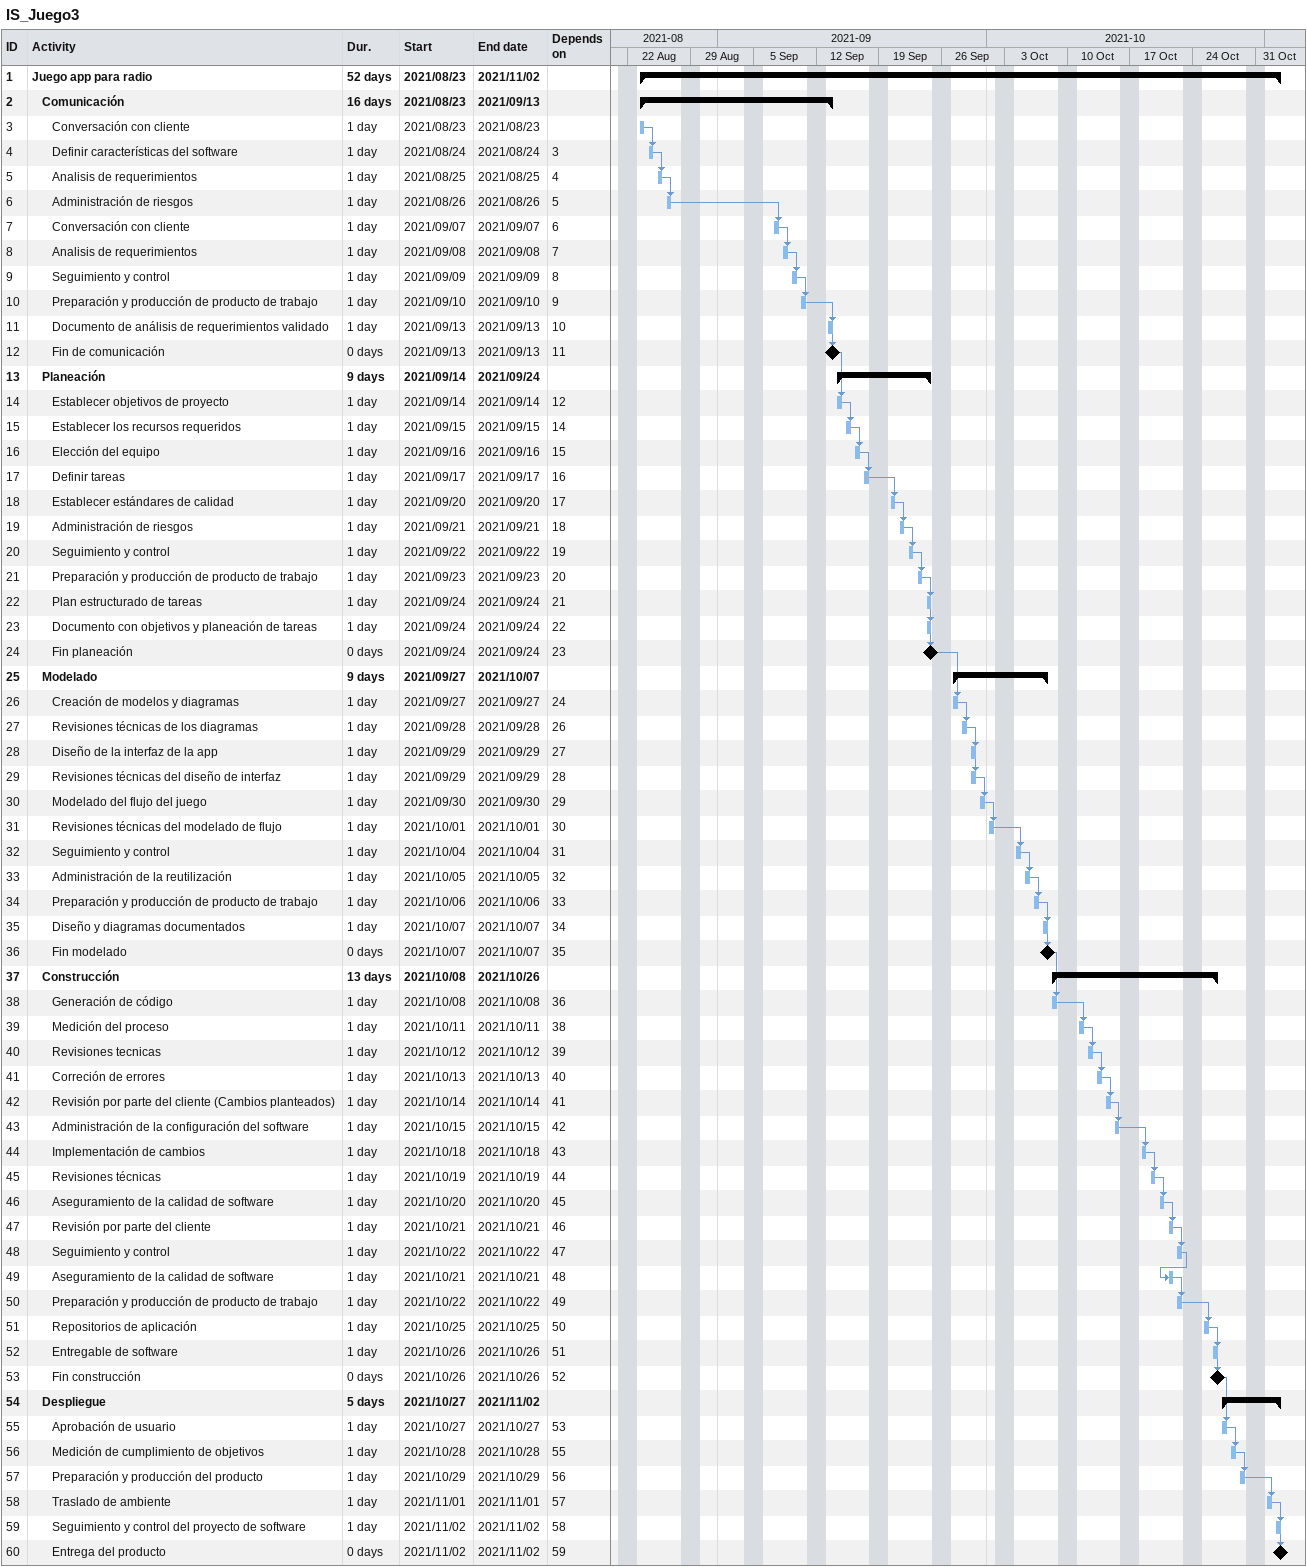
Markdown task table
IS_Juego3

| ID | Level | Task | Duration | Start | Finish | Predecessors |
|---|---|---|---|---|---|---|
| 1 | 1 | **Juego app para radio** | 52d | 2021-08-23 | 2021-11-02 |  |
| 2 | 2 | **Comunicación** | 16d | 2021-08-23 | 2021-09-13 |  |
| 3 | 3 | Conversación con cliente | 1d | 2021-08-23 | 2021-08-23 |  |
| 4 | 3 | Definir características del software | 1d | 2021-08-24 | 2021-08-24 | 3 |
| 5 | 3 | Analisis de requerimientos | 1d | 2021-08-25 | 2021-08-25 | 4 |
| 6 | 3 | Administración de riesgos | 1d | 2021-08-26 | 2021-08-26 | 5 |
| 7 | 3 | Conversación con cliente | 1d | 2021-09-07 | 2021-09-07 | 6 |
| 8 | 3 | Analisis de requerimientos | 1d | 2021-09-08 | 2021-09-08 | 7 |
| 9 | 3 | Seguimiento y control | 1d | 2021-09-09 | 2021-09-09 | 8 |
| 10 | 3 | Preparación y producción de producto de trabajo | 1d | 2021-09-10 | 2021-09-10 | 9 |
| 11 | 3 | Documento de análisis de requerimientos validado | 1d | 2021-09-13 | 2021-09-13 | 10 |
| 12 | 3 | Fin de comunicación | 0d | 2021-09-13 | 2021-09-13 | 11 |
| 13 | 2 | **Planeación** | 9d | 2021-09-14 | 2021-09-24 |  |
| 14 | 3 | Establecer objetivos de proyecto | 1d | 2021-09-14 | 2021-09-14 | 12 |
| 15 | 3 | Establecer los recursos requeridos | 1d | 2021-09-15 | 2021-09-15 | 14 |
| 16 | 3 | Elección del equipo | 1d | 2021-09-16 | 2021-09-16 | 15 |
| 17 | 3 | Definir tareas | 1d | 2021-09-17 | 2021-09-17 | 16 |
| 18 | 3 | Establecer estándares de calidad | 1d | 2021-09-20 | 2021-09-20 | 17 |
| 19 | 3 | Administración de riesgos | 1d | 2021-09-21 | 2021-09-21 | 18 |
| 20 | 3 | Seguimiento y control | 1d | 2021-09-22 | 2021-09-22 | 19 |
| 21 | 3 | Preparación y producción de producto de trabajo | 1d | 2021-09-23 | 2021-09-23 | 20 |
| 22 | 3 | Plan estructurado de tareas | 1d | 2021-09-24 | 2021-09-24 | 21 |
| 23 | 3 | Documento con objetivos y planeación de tareas | 1d | 2021-09-24 | 2021-09-24 | 22 |
| 24 | 3 | Fin planeación | 0d | 2021-09-24 | 2021-09-24 | 23 |
| 25 | 2 | **Modelado** | 9d | 2021-09-27 | 2021-10-07 |  |
| 26 | 3 | Creación de modelos y diagramas | 1d | 2021-09-27 | 2021-09-27 | 24 |
| 27 | 3 | Revisiones técnicas de los diagramas | 1d | 2021-09-28 | 2021-09-28 | 26 |
| 28 | 3 | Diseño de la interfaz de la app | 1d | 2021-09-29 | 2021-09-29 | 27 |
| 29 | 3 | Revisiones técnicas del diseño de interfaz | 1d | 2021-09-29 | 2021-09-29 | 28 |
| 30 | 3 | Modelado del flujo del juego | 1d | 2021-09-30 | 2021-09-30 | 29 |
| 31 | 3 | Revisiones técnicas del modelado de flujo | 1d | 2021-10-01 | 2021-10-01 | 30 |
| 32 | 3 | Seguimiento y control | 1d | 2021-10-04 | 2021-10-04 | 31 |
| 33 | 3 | Administración de la reutilización | 1d | 2021-10-05 | 2021-10-05 | 32 |
| 34 | 3 | Preparación y producción de producto de trabajo | 1d | 2021-10-06 | 2021-10-06 | 33 |
| 35 | 3 | Diseño y diagramas documentados | 1d | 2021-10-07 | 2021-10-07 | 34 |
| 36 | 3 | Fin modelado | 0d | 2021-10-07 | 2021-10-07 | 35 |
| 37 | 2 | **Construcción** | 13d | 2021-10-08 | 2021-10-26 |  |
| 38 | 3 | Generación de código | 1d | 2021-10-08 | 2021-10-08 | 36 |
| 39 | 3 | Medición del proceso | 1d | 2021-10-11 | 2021-10-11 | 38 |
| 40 | 3 | Revisiones tecnicas | 1d | 2021-10-12 | 2021-10-12 | 39 |
| 41 | 3 | Correción de errores | 1d | 2021-10-13 | 2021-10-13 | 40 |
| 42 | 3 | Revisión por parte del cliente (Cambios planteados) | 1d | 2021-10-14 | 2021-10-14 | 41 |
| 43 | 3 | Administración de la configuración del software | 1d | 2021-10-15 | 2021-10-15 | 42 |
| 44 | 3 | Implementación de cambios | 1d | 2021-10-18 | 2021-10-18 | 43 |
| 45 | 3 | Revisiones técnicas | 1d | 2021-10-19 | 2021-10-19 | 44 |
| 46 | 3 | Aseguramiento de la calidad de software | 1d | 2021-10-20 | 2021-10-20 | 45 |
| 47 | 3 | Revisión por parte del cliente | 1d | 2021-10-21 | 2021-10-21 | 46 |
| 48 | 3 | Seguimiento y control | 1d | 2021-10-22 | 2021-10-22 | 47 |
| 49 | 3 | Aseguramiento de la calidad de software | 1d | 2021-10-21 | 2021-10-21 | 48 |
| 50 | 3 | Preparación y producción de producto de trabajo | 1d | 2021-10-22 | 2021-10-22 | 49 |
| 51 | 3 | Repositorios de aplicación | 1d | 2021-10-25 | 2021-10-25 | 50 |
| 52 | 3 | Entregable de software | 1d | 2021-10-26 | 2021-10-26 | 51 |
| 53 | 3 | Fin construcción | 0d | 2021-10-26 | 2021-10-26 | 52 |
| 54 | 2 | **Despliegue** | 5d | 2021-10-27 | 2021-11-02 |  |
| 55 | 3 | Aprobación de usuario | 1d | 2021-10-27 | 2021-10-27 | 53 |
| 56 | 3 | Medición de cumplimiento de objetivos | 1d | 2021-10-28 | 2021-10-28 | 55 |
| 57 | 3 | Preparación y producción del producto | 1d | 2021-10-29 | 2021-10-29 | 56 |
| 58 | 3 | Traslado de ambiente | 1d | 2021-11-01 | 2021-11-01 | 57 |
| 59 | 3 | Seguimiento y control del proyecto de software | 1d | 2021-11-02 | 2021-11-02 | 58 |
| 60 | 3 | Entrega del producto | 0d | 2021-11-02 | 2021-11-02 | 59 |
